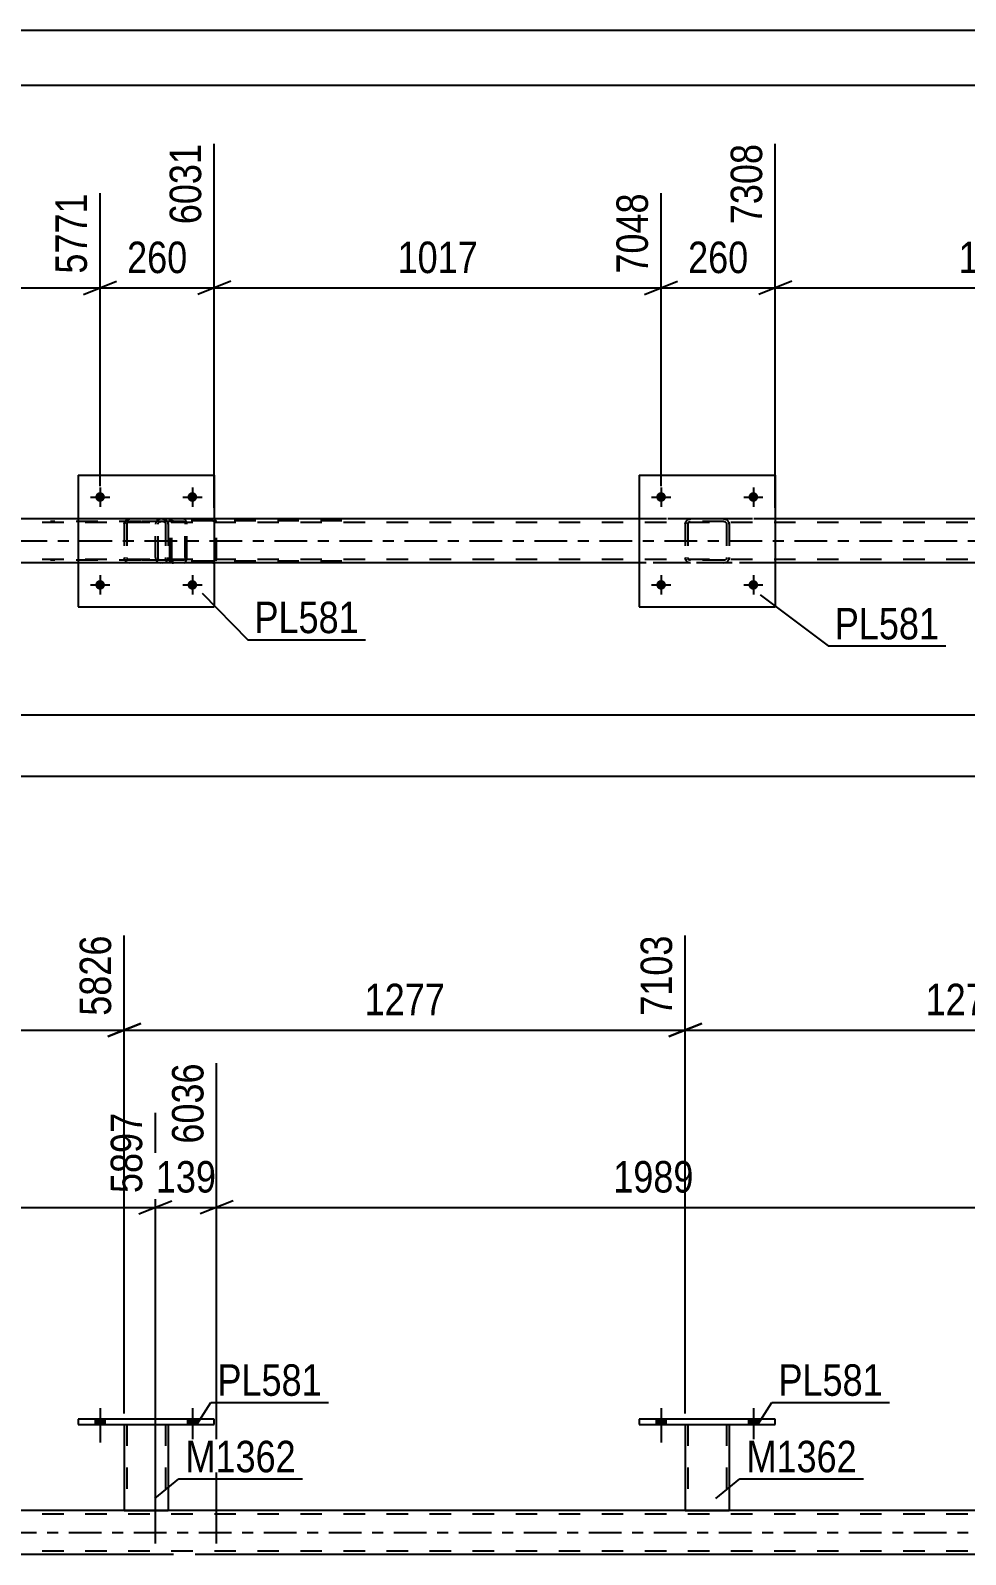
# Model space of a CAD drawing. Header units: millimetres. Extents: x 0 to 841, y 0 to 594.
# Drawn here: x 274.7 to 359.9, y 455.3 to 594 of the extents above; entities that cross this region are included whole.
import ezdxf

# ---------------------------------------------------------------- set-up
doc = ezdxf.new("R2010")
doc.units = ezdxf.units.MM
doc.linetypes.add('DXK_LINE_DOT2', pattern=[3.9198, 1.9599, -1.9599])
doc.linetypes.add('DXK_LINE_DOT3', pattern=[5.9187, 2.979, -0.9799, 0.9799, -0.9799])
doc.styles.add('Arial Narrow', font='ARIALN.TTF', dxfattribs={"height": 0.2})

# ---------------------------------------------------------------- blocks, each defined once
blk = doc.blocks.new('Unknown-814735430-1133')
at = {"color": 5, "linetype": 'Continuous'}
for p, q in [((841, 594), (0, 594)), ((836, 589), (5, 589))]:
    blk.add_line(p, q, dxfattribs=at)
blk = doc.blocks.new('Bolt-814735430-5144 - 5134')
at = {"linetype": 'Continuous'}
for points in [[(281.49, 551.54, -1), (280.61, 551.54, -1)], [(289.89, 551.54, -1), (289.01, 551.54, -1)]]:
    blk.add_hatch(color=1, dxfattribs=at).paths.add_polyline_path(points)
at = {"color": 1, "linetype": 'Continuous'}
for p, q in [((281.05, 552.42), (281.05, 550.66)), ((289.45, 552.42), (289.45, 550.66)), ((280.17, 551.54), (281.93, 551.54)), ((288.57, 551.54), (290.33, 551.54))]:
    blk.add_line(p, q, dxfattribs=at)
blk = doc.blocks.new('Bolt-814735430-5145 - 5134')
at = {"linetype": 'Continuous'}
for points in [[(281.49, 543.54, -1), (280.61, 543.54, -1)], [(289.89, 543.54, -1), (289.01, 543.54, -1)]]:
    blk.add_hatch(color=1, dxfattribs=at).paths.add_polyline_path(points)
at = {"color": 1, "linetype": 'Continuous'}
for p, q in [((281.05, 544.42), (281.05, 542.66)), ((289.45, 544.42), (289.45, 542.66)), ((280.17, 543.54), (281.93, 543.54)), ((288.57, 543.54), (290.33, 543.54))]:
    blk.add_line(p, q, dxfattribs=at)
blk = doc.blocks.new('Bolt-814735430-5146 - 5134')
at = {"linetype": 'Continuous'}
for points in [[(332.57, 551.54, -1), (331.69, 551.54, -1)], [(340.97, 551.54, -1), (340.09, 551.54, -1)]]:
    blk.add_hatch(color=1, dxfattribs=at).paths.add_polyline_path(points)
at = {"color": 1, "linetype": 'Continuous'}
for p, q in [((332.13, 552.42), (332.13, 550.66)), ((340.53, 552.42), (340.53, 550.66)), ((331.25, 551.54), (333.01, 551.54)), ((339.65, 551.54), (341.41, 551.54))]:
    blk.add_line(p, q, dxfattribs=at)
blk = doc.blocks.new('Bolt-814735430-5147 - 5134')
at = {"linetype": 'Continuous'}
for points in [[(332.57, 543.54, -1), (331.69, 543.54, -1)], [(340.97, 543.54, -1), (340.09, 543.54, -1)]]:
    blk.add_hatch(color=1, dxfattribs=at).paths.add_polyline_path(points)
at = {"color": 1, "linetype": 'Continuous'}
for p, q in [((332.13, 544.42), (332.13, 542.66)), ((340.53, 544.42), (340.53, 542.66)), ((331.25, 543.54), (333.01, 543.54)), ((339.65, 543.54), (341.41, 543.54))]:
    blk.add_line(p, q, dxfattribs=at)
blk = doc.blocks.new('Part-814735430-5192 - 5134')
at = {"color": 2, "linetype": 'Continuous'}
for p, q in [((279.05, 553.54), (279.05, 541.54)), ((279.05, 553.54), (291.45, 553.54)), ((291.45, 553.54), (291.45, 541.54)), ((279.05, 541.54), (291.45, 541.54))]:
    blk.add_line(p, q, dxfattribs=at)
blk = doc.blocks.new('Part-814735430-5193 - 5134')
at = {"color": 7, "linetype": 'DXK_LINE_DOT2'}
for p, q in [((283.55, 549.5), (283.73, 549.54)), ((283.73, 549.54), (283.55, 549.5)), ((283.64, 549.28), (283.73, 549.3)), ((286.77, 549.54), (283.73, 549.54)), ((286.77, 549.3), (283.73, 549.3)), ((286.77, 549.54), (286.96, 549.5)), ((286.96, 549.5), (286.77, 549.54)), ((286.77, 549.3), (286.87, 549.28)), ((283.25, 549.06), (283.29, 549.24)), ((283.29, 549.24), (283.25, 549.06)), ((283.25, 549.06), (283.25, 546.02)), ((283.49, 549.06), (283.51, 549.15)), ((283.49, 549.06), (283.49, 546.02)), ((283.51, 549.15), (283.56, 549.23)), ((283.56, 549.23), (283.64, 549.28)), ((286.87, 549.28), (286.94, 549.23)), ((286.94, 549.23), (287, 549.15)), ((287, 549.15), (287.01, 549.06)), ((287.01, 549.06), (287.01, 546.02)), ((287.22, 549.24), (287.25, 549.06)), ((287.25, 549.06), (287.22, 549.24)), ((287.25, 549.06), (287.25, 546.02)), ((283.29, 545.83), (283.25, 546.02)), ((283.25, 546.02), (283.29, 545.83)), ((283.51, 545.92), (283.49, 546.02)), ((283.56, 545.85), (283.51, 545.92)), ((283.73, 545.54), (283.55, 545.57)), ((283.55, 545.57), (283.73, 545.54)), ((283.64, 545.79), (283.56, 545.85)), ((283.73, 545.78), (283.64, 545.79)), ((286.77, 545.78), (283.73, 545.78)), ((286.77, 545.54), (283.73, 545.54)), ((286.87, 545.79), (286.77, 545.78)), ((286.96, 545.57), (286.77, 545.54)), ((286.77, 545.54), (286.96, 545.57)), ((286.94, 545.85), (286.87, 545.79)), ((287, 545.92), (286.94, 545.85)), ((287.01, 546.02), (287, 545.92)), ((287.25, 546.02), (287.22, 545.83)), ((287.22, 545.83), (287.25, 546.02))]:
    blk.add_line(p, q, dxfattribs=at)
at = {"color": 7, "linetype": 'DXK_LINE_DOT3'}
blk.add_line((285.25, 547.54), (285.25, 547.54), dxfattribs=at)
at = {"color": 7, "linetype": 'DXK_LINE_DOT2'}
for centre, start, end in [((283.73, 549.06), 112.5, 157.5), ((283.73, 549.06), 112.5, 157.5), ((286.77, 549.06), 22.5, 67.5), ((286.77, 549.06), 22.5, 67.5), ((283.73, 546.02), 202.5, 247.5), ((283.73, 546.02), 202.5, 247.5), ((286.77, 546.02), 292.5, 337.5), ((286.77, 546.02), 292.5, 337.5)]:
    blk.add_arc(centre, 0.48, start, end, dxfattribs=at)
blk = doc.blocks.new('Part-814735430-5198 - 5134')
at = {"color": 2, "linetype": 'Continuous'}
for p, q in [((330.13, 553.54), (330.13, 541.54)), ((330.13, 553.54), (342.53, 553.54)), ((342.53, 553.54), (342.53, 541.54)), ((330.13, 541.54), (342.53, 541.54))]:
    blk.add_line(p, q, dxfattribs=at)
blk = doc.blocks.new('Part-814735430-5199 - 5134')
at = {"color": 7, "linetype": 'DXK_LINE_DOT2'}
for p, q in [((334.63, 549.5), (334.81, 549.54)), ((334.81, 549.54), (334.63, 549.5)), ((334.72, 549.28), (334.81, 549.3)), ((337.85, 549.54), (334.81, 549.54)), ((337.85, 549.3), (334.81, 549.3)), ((337.85, 549.54), (338.04, 549.5)), ((338.04, 549.5), (337.85, 549.54)), ((337.85, 549.3), (337.95, 549.28)), ((334.33, 549.06), (334.37, 549.24)), ((334.37, 549.24), (334.33, 549.06)), ((334.33, 549.06), (334.33, 546.02)), ((334.57, 549.06), (334.59, 549.15)), ((334.57, 549.06), (334.57, 546.02)), ((334.59, 549.15), (334.64, 549.23)), ((334.64, 549.23), (334.72, 549.28)), ((337.95, 549.28), (338.02, 549.23)), ((338.02, 549.23), (338.08, 549.15)), ((338.08, 549.15), (338.09, 549.06)), ((338.09, 549.06), (338.09, 546.02)), ((338.3, 549.24), (338.33, 549.06)), ((338.33, 549.06), (338.3, 549.24)), ((338.33, 549.06), (338.33, 546.02)), ((334.37, 545.83), (334.33, 546.02)), ((334.33, 546.02), (334.37, 545.83)), ((334.59, 545.92), (334.57, 546.02)), ((334.64, 545.85), (334.59, 545.92)), ((334.81, 545.54), (334.63, 545.57)), ((334.63, 545.57), (334.81, 545.54)), ((334.72, 545.79), (334.64, 545.85)), ((334.81, 545.78), (334.72, 545.79)), ((337.85, 545.78), (334.81, 545.78)), ((337.85, 545.54), (334.81, 545.54)), ((337.95, 545.79), (337.85, 545.78)), ((338.04, 545.57), (337.85, 545.54)), ((337.85, 545.54), (338.04, 545.57)), ((338.02, 545.85), (337.95, 545.79)), ((338.08, 545.92), (338.02, 545.85)), ((338.09, 546.02), (338.08, 545.92)), ((338.33, 546.02), (338.3, 545.83)), ((338.3, 545.83), (338.33, 546.02))]:
    blk.add_line(p, q, dxfattribs=at)
at = {"color": 7, "linetype": 'DXK_LINE_DOT3'}
blk.add_line((336.33, 547.54), (336.33, 547.54), dxfattribs=at)
at = {"color": 7, "linetype": 'DXK_LINE_DOT2'}
for centre, start, end in [((334.81, 549.06), 112.5, 157.5), ((334.81, 549.06), 112.5, 157.5), ((337.85, 549.06), 22.5, 67.5), ((337.85, 549.06), 22.5, 67.5), ((334.81, 546.02), 202.5, 247.5), ((334.81, 546.02), 202.5, 247.5), ((337.85, 546.02), 292.5, 337.5), ((337.85, 546.02), 292.5, 337.5)]:
    blk.add_arc(centre, 0.48, start, end, dxfattribs=at)
blk = doc.blocks.new('Part-814735430-5270 - 5134')
at = {"color": 7, "linetype": 'DXK_LINE_DOT2'}
for p, q in [((288.68, 549.54), (276.52, 549.54)), ((288.68, 549.3), (276.52, 549.3)), ((286.58, 549.54), (286.39, 549.5)), ((286.49, 549.28), (286.58, 549.3)), ((287.4, 549.3), (287.4, 549.54)), ((288.78, 549.5), (288.68, 549.54)), ((288.68, 549.3), (288.73, 549.28)), ((288.87, 549.4), (288.78, 549.5)), ((288.93, 549.24), (288.87, 549.4)), ((286.12, 549.24), (286.08, 549.06)), ((286.08, 546.02), (286.08, 549.06)), ((286.33, 549.06), (286.35, 549.15)), ((286.33, 546.02), (286.33, 549.06)), ((286.35, 549.15), (286.41, 549.23)), ((286.41, 549.23), (286.49, 549.28)), ((288.73, 549.28), (288.77, 549.23)), ((288.77, 549.23), (288.8, 549.15)), ((288.8, 549.15), (288.81, 549.06)), ((288.81, 546.02), (288.81, 549.06)), ((288.95, 549.06), (288.93, 549.24)), ((288.95, 546.02), (288.95, 549.06)), ((288.68, 545.78), (276.52, 545.78)), ((288.68, 545.54), (276.52, 545.54)), ((286.08, 546.02), (286.12, 545.83)), ((286.35, 545.92), (286.33, 546.02)), ((286.41, 545.85), (286.35, 545.92)), ((286.39, 545.57), (286.58, 545.54)), ((286.49, 545.79), (286.41, 545.85)), ((286.58, 545.78), (286.49, 545.79)), ((287.4, 545.54), (287.4, 545.78)), ((288.73, 545.79), (288.68, 545.78)), ((288.68, 545.54), (288.78, 545.57)), ((288.77, 545.85), (288.73, 545.79)), ((288.8, 545.92), (288.77, 545.85)), ((288.78, 545.57), (288.87, 545.68)), ((288.81, 546.02), (288.8, 545.92)), ((288.87, 545.68), (288.93, 545.83)), ((288.93, 545.83), (288.95, 546.02))]:
    blk.add_line(p, q, dxfattribs=at)
for centre, start, end in [((286.57, 549.04), 111.1941, 156.1506), ((286.57, 546.03), 203.8494, 248.8059)]:
    blk.add_arc(centre, 0.492, start, end, dxfattribs=at)
blk = doc.blocks.new('Part-814735430-5271 - 5134')
at = {"color": 7, "linetype": 'DXK_LINE_DOT2'}
for p, q in [((287.43, 549.34), (287.4, 549.22)), ((287.58, 549.28), (287.62, 549.33)), ((287.74, 549.54), (287.61, 549.51)), ((287.62, 549.33), (287.68, 549.36)), ((287.68, 549.36), (287.74, 549.38)), ((303.07, 549.54), (287.74, 549.54)), ((303.07, 549.38), (287.74, 549.38)), ((291.45, 549.51), (291.32, 549.54)), ((291.32, 549.38), (291.38, 549.36)), ((291.38, 549.36), (291.44, 549.33)), ((291.44, 549.33), (291.47, 549.28)), ((291.66, 549.22), (291.63, 549.34)), ((287.4, 545.86), (287.4, 549.22)), ((287.57, 549.22), (287.58, 549.28)), ((287.57, 545.86), (287.57, 549.22)), ((291.47, 549.28), (291.49, 549.22)), ((291.49, 545.86), (291.49, 549.22)), ((291.66, 545.86), (291.66, 549.22)), ((287.4, 545.86), (287.43, 545.73)), ((287.58, 545.79), (287.57, 545.86)), ((287.62, 545.74), (287.58, 545.79)), ((287.61, 545.56), (287.74, 545.54)), ((287.68, 545.71), (287.62, 545.74)), ((287.74, 545.7), (287.68, 545.71)), ((303.07, 545.7), (287.74, 545.7)), ((303.07, 545.54), (287.74, 545.54)), ((291.38, 545.71), (291.32, 545.7)), ((291.32, 545.54), (291.45, 545.56)), ((291.44, 545.74), (291.38, 545.71)), ((291.47, 545.79), (291.44, 545.74)), ((291.49, 545.86), (291.47, 545.79)), ((291.63, 545.73), (291.66, 545.86))]:
    blk.add_line(p, q, dxfattribs=at)
for centre, start, end in [((287.73, 549.2), 110.7583, 155.68), ((291.33, 549.2), 24.32, 69.2417), ((287.73, 545.87), 204.32, 249.2417)]:
    blk.add_arc(centre, 0.331, start, end, dxfattribs=at)
blk = doc.blocks.new('Part-814735430-5334 - 5134')
at = {"color": 7, "linetype": 'DXK_LINE_DOT2'}
for p, q in [((771.63, 549.54), (125.81, 549.54)), ((291.45, 549.54), (279.05, 549.54)), ((342.53, 549.54), (330.13, 549.54)), ((771.63, 549.22), (107.53, 549.22)), ((771.63, 545.86), (107.53, 545.86)), ((768.48, 545.54), (107.53, 545.54)), ((291.45, 545.54), (279.05, 545.54)), ((342.53, 545.54), (330.13, 545.54))]:
    blk.add_line(p, q, dxfattribs=at)
at = {"color": 2, "linetype": 'Continuous'}
for p, q in [((279.05, 549.54), (240.37, 549.54)), ((330.13, 549.54), (291.45, 549.54)), ((381.22, 549.54), (342.53, 549.54)), ((279.05, 545.54), (240.37, 545.54)), ((330.13, 545.54), (291.45, 545.54)), ((381.22, 545.54), (342.53, 545.54))]:
    blk.add_line(p, q, dxfattribs=at)
at = {"color": 7, "linetype": 'DXK_LINE_DOT3'}
blk.add_line((107.53, 547.54), (771.63, 547.54), dxfattribs=at)
blk = doc.blocks.new('Bolt-814735430-3309 - 3299')
at = {"linetype": 'Continuous'}
for points in [[(280.61, 467.13), (281.49, 467.13), (281.49, 467.61), (280.61, 467.61)], [(289.01, 467.13), (289.89, 467.13), (289.89, 467.61), (289.01, 467.61)]]:
    blk.add_hatch(color=1, dxfattribs=at).paths.add_polyline_path(points)
at = {"color": 1, "linetype": 'Continuous'}
for p, q in [((280.61, 467.61), (280.61, 467.13)), ((281.05, 468.61), (281.05, 465.49)), ((281.49, 467.61), (281.49, 467.13)), ((289.01, 467.61), (289.01, 467.13)), ((289.45, 468.61), (289.45, 465.49)), ((289.89, 467.61), (289.89, 467.13))]:
    blk.add_line(p, q, dxfattribs=at)
blk = doc.blocks.new('Bolt-814735430-3310 - 3299')
at = {"linetype": 'Continuous'}
for points in [[(280.61, 467.13), (281.49, 467.13), (281.49, 467.61), (280.61, 467.61)], [(289.01, 467.13), (289.89, 467.13), (289.89, 467.61), (289.01, 467.61)]]:
    blk.add_hatch(color=1, dxfattribs=at).paths.add_polyline_path(points)
at = {"color": 1, "linetype": 'Continuous'}
for p, q in [((280.61, 467.61), (280.61, 467.13)), ((281.05, 468.61), (281.05, 465.49)), ((281.49, 467.61), (281.49, 467.13)), ((289.01, 467.61), (289.01, 467.13)), ((289.45, 468.61), (289.45, 465.49)), ((289.89, 467.61), (289.89, 467.13))]:
    blk.add_line(p, q, dxfattribs=at)
blk = doc.blocks.new('Bolt-814735430-3311 - 3299')
at = {"linetype": 'Continuous'}
for points in [[(331.69, 467.13), (332.57, 467.13), (332.57, 467.61), (331.69, 467.61)], [(340.09, 467.13), (340.97, 467.13), (340.97, 467.61), (340.09, 467.61)]]:
    blk.add_hatch(color=1, dxfattribs=at).paths.add_polyline_path(points)
at = {"color": 1, "linetype": 'Continuous'}
for p, q in [((331.69, 467.61), (331.69, 467.13)), ((332.13, 468.61), (332.13, 465.49)), ((332.57, 467.61), (332.57, 467.13)), ((340.09, 467.61), (340.09, 467.13)), ((340.53, 468.61), (340.53, 465.49)), ((340.97, 467.61), (340.97, 467.13))]:
    blk.add_line(p, q, dxfattribs=at)
blk = doc.blocks.new('Bolt-814735430-3312 - 3299')
at = {"linetype": 'Continuous'}
for points in [[(331.69, 467.13), (332.57, 467.13), (332.57, 467.61), (331.69, 467.61)], [(340.09, 467.13), (340.97, 467.13), (340.97, 467.61), (340.09, 467.61)]]:
    blk.add_hatch(color=1, dxfattribs=at).paths.add_polyline_path(points)
at = {"color": 1, "linetype": 'Continuous'}
for p, q in [((331.69, 467.61), (331.69, 467.13)), ((332.13, 468.61), (332.13, 465.49)), ((332.57, 467.61), (332.57, 467.13)), ((340.09, 467.61), (340.09, 467.13)), ((340.53, 468.61), (340.53, 465.49)), ((340.97, 467.61), (340.97, 467.13))]:
    blk.add_line(p, q, dxfattribs=at)
blk = doc.blocks.new('Part-814735430-3393 - 3299')
at = {"color": 2, "linetype": 'Continuous'}
for p, q in [((279.05, 467.61), (279.05, 467.13)), ((291.45, 467.61), (279.05, 467.61)), ((291.45, 467.13), (291.45, 467.61)), ((279.05, 467.13), (291.45, 467.13))]:
    blk.add_line(p, q, dxfattribs=at)
blk = doc.blocks.new('Part-814735430-3403 - 3299')
at = {"color": 2, "linetype": 'Continuous'}
for p, q in [((330.13, 467.61), (330.13, 467.13)), ((342.53, 467.61), (330.13, 467.61)), ((342.53, 467.13), (342.53, 467.61)), ((330.13, 467.13), (342.53, 467.13))]:
    blk.add_line(p, q, dxfattribs=at)
blk = doc.blocks.new('Part-814735430-3398 - 3299')
at = {"color": 7, "linetype": 'DXK_LINE_DOT2'}
for p, q in [((283.25, 467.14), (287.25, 467.14)), ((283.25, 467.13), (283.25, 467.14)), ((283.25, 467.14), (283.25, 467.13)), ((283.49, 467.14), (283.49, 459.29)), ((287.01, 467.14), (287.01, 459.29)), ((287.25, 467.14), (287.25, 467.13)), ((287.25, 467.13), (287.25, 467.14)), ((286.96, 459.29), (287, 459.29)), ((286.96, 459.29), (287, 459.29)), ((287, 459.29), (287.01, 459.29)), ((287, 459.29), (287.01, 459.29))]:
    blk.add_line(p, q, dxfattribs=at)
at = {"color": 2, "linetype": 'Continuous'}
for p, q in [((283.25, 467.13), (283.25, 459.29)), ((287.25, 467.13), (287.25, 459.29)), ((283.25, 459.29), (287.25, 459.29))]:
    blk.add_line(p, q, dxfattribs=at)
blk = doc.blocks.new('Part-814735430-3408 - 3299')
at = {"color": 7, "linetype": 'DXK_LINE_DOT2'}
for p, q in [((334.33, 467.14), (338.33, 467.14)), ((334.33, 467.13), (334.33, 467.14)), ((334.33, 467.14), (334.33, 467.13)), ((334.57, 467.14), (334.57, 459.29)), ((338.09, 467.14), (338.09, 459.29)), ((338.33, 467.14), (338.33, 467.13)), ((338.33, 467.13), (338.33, 467.14)), ((338.04, 459.29), (338.08, 459.29)), ((338.04, 459.29), (338.08, 459.29)), ((338.08, 459.29), (338.09, 459.29)), ((338.08, 459.29), (338.09, 459.29))]:
    blk.add_line(p, q, dxfattribs=at)
at = {"color": 2, "linetype": 'Continuous'}
for p, q in [((334.33, 467.13), (334.33, 459.29)), ((338.33, 467.13), (338.33, 459.29)), ((334.33, 459.29), (338.33, 459.29))]:
    blk.add_line(p, q, dxfattribs=at)
blk = doc.blocks.new('Part-814735430-3633 - 3299')
at = {"color": 2, "linetype": 'Continuous'}
for p, q in [((337.85, 459.29), (65.13, 459.29)), ((385.42, 459.29), (338.33, 459.29)), ((286.08, 455.29), (206.52, 455.29)), ((371.22, 455.29), (291.66, 455.29))]:
    blk.add_line(p, q, dxfattribs=at)
at = {"color": 7, "linetype": 'DXK_LINE_DOT2'}
for p, q in [((338.33, 459.29), (337.85, 459.29)), ((771.63, 458.97), (65.13, 458.97)), ((771.63, 455.61), (65.13, 455.61)), ((291.66, 455.29), (286.08, 455.29))]:
    blk.add_line(p, q, dxfattribs=at)
at = {"color": 7, "linetype": 'DXK_LINE_DOT3'}
blk.add_line((65.13, 457.29), (771.63, 457.29), dxfattribs=at)
blk = doc.blocks.new('StraightDimension-814735430-8893 - 5134')
at = {"color": 7, "linetype": 'Continuous'}
blk.add_line((65.61, 531.72), (771.63, 531.72), dxfattribs=at)
blk = doc.blocks.new('StraightDimension-814735430-9557 - 5134')
at = {"color": 7, "linetype": 'Continuous'}
for p, q in [((342.53, 550.54), (342.53, 583.68)), ((383.22, 552.54), (383.22, 579.18)), ((344.03, 571.17), (341.03, 569.97)), ((342.53, 570.57), (383.22, 570.57)), ((381.72, 569.97), (384.72, 571.17))]:
    blk.add_line(p, q, dxfattribs=at)
at = {"color": 0}
blk.add_wipeout([(367.13, 571.32), (367.13, 575.52), (358.62, 575.52), (358.62, 571.32)], dxfattribs=at)
at = {"color": 3, "style": 'Arial Narrow'}
blk.add_text('1017', height=2.863, dxfattribs=at).set_placement((359.22, 571.92))
at = {"color": 0, "linetype": 'Continuous'}
blk.add_wipeout([(382.62, 579.78), (378.42, 579.78), (378.42, 571.27), (382.62, 571.27)], dxfattribs=at)
at = {"color": 3, "linetype": 'Continuous', "style": 'Arial Narrow'}
blk.add_text('8325', height=2.863, rotation=90.0002, dxfattribs=at).set_placement((382.02, 571.87))
blk = doc.blocks.new('StraightDimension-814735430-9558 - 5134')
at = {"color": 7, "linetype": 'Continuous'}
for p, q in [((342.53, 550.54), (342.53, 583.68)), ((332.13, 552.54), (332.13, 579.18)), ((330.63, 569.97), (333.63, 571.17)), ((332.13, 570.57), (342.53, 570.57)), ((344.03, 571.17), (341.03, 569.97))]:
    blk.add_line(p, q, dxfattribs=at)
at = {"color": 0}
blk.add_wipeout([(340.68, 571.32), (340.68, 575.52), (333.99, 575.52), (333.99, 571.32)], dxfattribs=at)
at = {"color": 3, "style": 'Arial Narrow'}
blk.add_text('260', height=2.863, dxfattribs=at).set_placement((334.59, 571.92))
at = {"color": 0, "linetype": 'Continuous'}
blk.add_wipeout([(341.93, 584.28), (337.73, 584.28), (337.73, 575.77), (341.93, 575.77)], dxfattribs=at)
at = {"color": 3, "linetype": 'Continuous', "style": 'Arial Narrow'}
blk.add_text('7308', height=2.863, rotation=90.0002, dxfattribs=at).set_placement((341.33, 576.37))
blk = doc.blocks.new('StraightDimension-814735430-9559 - 5134')
at = {"color": 7, "linetype": 'Continuous'}
for p, q in [((291.45, 550.54), (291.45, 583.68)), ((332.13, 552.54), (332.13, 579.18)), ((292.95, 571.17), (289.95, 569.97)), ((291.45, 570.57), (332.13, 570.57)), ((330.63, 569.97), (333.63, 571.17))]:
    blk.add_line(p, q, dxfattribs=at)
at = {"color": 0}
blk.add_wipeout([(316.05, 571.32), (316.05, 575.52), (307.54, 575.52), (307.54, 571.32)], dxfattribs=at)
at = {"color": 3, "style": 'Arial Narrow'}
blk.add_text('1017', height=2.863, dxfattribs=at).set_placement((308.14, 571.92))
at = {"color": 0, "linetype": 'Continuous'}
blk.add_wipeout([(331.53, 579.78), (327.33, 579.78), (327.33, 571.27), (331.53, 571.27)], dxfattribs=at)
at = {"color": 3, "linetype": 'Continuous', "style": 'Arial Narrow'}
blk.add_text('7048', height=2.863, rotation=90.0002, dxfattribs=at).set_placement((330.93, 571.87))
blk = doc.blocks.new('StraightDimension-814735430-9560 - 5134')
at = {"color": 7, "linetype": 'Continuous'}
for p, q in [((291.45, 550.54), (291.45, 583.68)), ((281.05, 552.54), (281.05, 579.18)), ((279.55, 569.97), (282.55, 571.17)), ((281.05, 570.57), (291.45, 570.57)), ((292.95, 571.17), (289.95, 569.97))]:
    blk.add_line(p, q, dxfattribs=at)
at = {"color": 0}
blk.add_wipeout([(289.6, 571.32), (289.6, 575.52), (282.91, 575.52), (282.91, 571.32)], dxfattribs=at)
at = {"color": 3, "style": 'Arial Narrow'}
blk.add_text('260', height=2.863, dxfattribs=at).set_placement((283.51, 571.92))
at = {"color": 0, "linetype": 'Continuous'}
blk.add_wipeout([(290.85, 584.28), (286.65, 584.28), (286.65, 575.77), (290.85, 575.77)], dxfattribs=at)
at = {"color": 3, "linetype": 'Continuous', "style": 'Arial Narrow'}
blk.add_text('6031', height=2.863, rotation=90.0002, dxfattribs=at).set_placement((290.25, 576.37))
blk = doc.blocks.new('StraightDimension-814735430-9561 - 5134')
at = {"color": 7, "linetype": 'Continuous'}
for p, q in [((240.37, 550.54), (240.37, 583.68)), ((281.05, 552.54), (281.05, 579.18)), ((241.87, 571.17), (238.87, 569.97)), ((240.37, 570.57), (281.05, 570.57)), ((279.55, 569.97), (282.55, 571.17))]:
    blk.add_line(p, q, dxfattribs=at)
at = {"color": 0}
blk.add_wipeout([(264.97, 571.32), (264.97, 575.52), (256.46, 575.52), (256.46, 571.32)], dxfattribs=at)
at = {"color": 3, "style": 'Arial Narrow'}
blk.add_text('1017', height=2.863, dxfattribs=at).set_placement((257.06, 571.92))
at = {"color": 0, "linetype": 'Continuous'}
blk.add_wipeout([(280.45, 579.78), (276.25, 579.78), (276.25, 571.27), (280.45, 571.27)], dxfattribs=at)
at = {"color": 3, "linetype": 'Continuous', "style": 'Arial Narrow'}
blk.add_text('5771', height=2.863, rotation=90.0002, dxfattribs=at).set_placement((279.85, 571.87))
blk = doc.blocks.new('StraightDimension-814735430-12054 - 5134')
at = {"color": 7, "linetype": 'Continuous'}
blk.add_line((64.97, 526.13), (772.27, 526.13), dxfattribs=at)
blk = doc.blocks.new('StraightDimension-814735430-4281 - 3299')
at = {"color": 7, "linetype": 'Continuous'}
for p, q in [((206.52, 456.29), (206.52, 500)), ((286.08, 456.29), (286.08, 495.5)), ((208.02, 487.49), (205.02, 486.29)), ((206.52, 486.89), (286.08, 486.89)), ((284.58, 486.29), (287.58, 487.49))]:
    blk.add_line(p, q, dxfattribs=at)
at = {"color": 0}
blk.add_wipeout([(250.56, 487.64), (250.56, 491.84), (242.05, 491.84), (242.05, 487.64)], dxfattribs=at)
at = {"color": 3, "style": 'Arial Narrow'}
blk.add_text('1989', height=2.863, dxfattribs=at).set_placement((242.65, 488.24))
at = {"color": 0, "linetype": 'Continuous'}
blk.add_wipeout([(285.48, 496.1), (281.28, 496.1), (281.28, 487.59), (285.48, 487.59)], dxfattribs=at)
at = {"color": 3, "linetype": 'Continuous', "style": 'Arial Narrow'}
blk.add_text('5897', height=2.863, rotation=90.0002, dxfattribs=at).set_placement((284.88, 488.19))
blk = doc.blocks.new('StraightDimension-814735430-7967 - 3299')
at = {"color": 7, "linetype": 'Continuous'}
for p, q in [((283.25, 468.14), (283.25, 511.64)), ((334.33, 468.14), (334.33, 511.64)), ((284.75, 503.63), (281.75, 502.43)), ((332.83, 502.43), (335.83, 503.63)), ((283.25, 503.03), (334.33, 503.03))]:
    blk.add_line(p, q, dxfattribs=at)
at = {"color": 0}
blk.add_wipeout([(313.05, 503.78), (313.05, 507.98), (304.54, 507.98), (304.54, 503.78)], dxfattribs=at)
at = {"color": 3, "style": 'Arial Narrow'}
blk.add_text('1277', height=2.863, dxfattribs=at).set_placement((305.14, 504.38))
at = {"color": 0, "linetype": 'Continuous'}
blk.add_wipeout([(333.73, 512.24), (329.53, 512.24), (329.53, 503.73), (333.73, 503.73)], dxfattribs=at)
at = {"color": 3, "linetype": 'Continuous', "style": 'Arial Narrow'}
blk.add_text('7103', height=2.863, rotation=90.0002, dxfattribs=at).set_placement((333.13, 504.33))
blk = doc.blocks.new('StraightDimension-814735430-4305 - 3299')
at = {"color": 7, "linetype": 'Continuous'}
for p, q in [((291.66, 456.29), (291.66, 500)), ((286.08, 456.29), (286.08, 495.5)), ((284.58, 486.29), (287.58, 487.49)), ((286.08, 486.89), (291.66, 486.89)), ((293.16, 487.49), (290.16, 486.29))]:
    blk.add_line(p, q, dxfattribs=at)
at = {"color": 0}
blk.add_wipeout([(292.21, 487.64), (292.21, 491.84), (285.53, 491.84), (285.53, 487.64)], dxfattribs=at)
at = {"color": 3, "style": 'Arial Narrow'}
blk.add_text('139', height=2.863, dxfattribs=at).set_placement((286.13, 488.24))
at = {"color": 0, "linetype": 'Continuous'}
blk.add_wipeout([(291.06, 500.6), (286.86, 500.6), (286.86, 492.09), (291.06, 492.09)], dxfattribs=at)
at = {"color": 3, "linetype": 'Continuous', "style": 'Arial Narrow'}
blk.add_text('6036', height=2.863, rotation=90.0002, dxfattribs=at).set_placement((290.46, 492.69))
blk = doc.blocks.new('StraightDimension-814735430-4329 - 3299')
at = {"color": 7, "linetype": 'Continuous'}
for p, q in [((291.66, 456.29), (291.66, 500)), ((371.22, 456.29), (371.22, 495.5)), ((293.16, 487.49), (290.16, 486.29)), ((291.66, 486.89), (371.22, 486.89)), ((369.72, 486.29), (372.72, 487.49))]:
    blk.add_line(p, q, dxfattribs=at)
at = {"color": 0}
blk.add_wipeout([(335.69, 487.64), (335.69, 491.84), (327.18, 491.84), (327.18, 487.64)], dxfattribs=at)
at = {"color": 3, "style": 'Arial Narrow'}
blk.add_text('1989', height=2.863, dxfattribs=at).set_placement((327.78, 488.24))
at = {"color": 0, "linetype": 'Continuous'}
blk.add_wipeout([(370.62, 496.1), (366.42, 496.1), (366.42, 487.59), (370.62, 487.59)], dxfattribs=at)
at = {"color": 3, "linetype": 'Continuous', "style": 'Arial Narrow'}
blk.add_text('8025', height=2.863, rotation=90.0002, dxfattribs=at).set_placement((370.02, 488.19))
blk = doc.blocks.new('StraightDimension-814735430-7966 - 3299')
at = {"color": 7, "linetype": 'Continuous'}
for p, q in [((334.33, 468.14), (334.33, 511.64)), ((385.42, 468.14), (385.42, 511.64)), ((335.83, 503.63), (332.83, 502.43)), ((383.92, 502.43), (386.92, 503.63)), ((334.33, 503.03), (385.42, 503.03))]:
    blk.add_line(p, q, dxfattribs=at)
at = {"color": 0}
blk.add_wipeout([(364.13, 503.78), (364.13, 507.98), (355.62, 507.98), (355.62, 503.78)], dxfattribs=at)
at = {"color": 3, "style": 'Arial Narrow'}
blk.add_text('1277', height=2.863, dxfattribs=at).set_placement((356.22, 504.38))
at = {"color": 0, "linetype": 'Continuous'}
blk.add_wipeout([(384.82, 512.24), (380.62, 512.24), (380.62, 503.73), (384.82, 503.73)], dxfattribs=at)
at = {"color": 3, "linetype": 'Continuous', "style": 'Arial Narrow'}
blk.add_text('8380', height=2.863, rotation=90.0002, dxfattribs=at).set_placement((384.22, 504.33))
blk = doc.blocks.new('StraightDimension-814735430-7968 - 3299')
at = {"color": 7, "linetype": 'Continuous'}
for p, q in [((232.17, 468.14), (232.17, 511.64)), ((283.25, 468.14), (283.25, 511.64)), ((233.67, 503.63), (230.67, 502.43)), ((281.75, 502.43), (284.75, 503.63)), ((232.17, 503.03), (283.25, 503.03))]:
    blk.add_line(p, q, dxfattribs=at)
at = {"color": 0}
blk.add_wipeout([(261.97, 503.78), (261.97, 507.98), (253.46, 507.98), (253.46, 503.78)], dxfattribs=at)
at = {"color": 3, "style": 'Arial Narrow'}
blk.add_text('1277', height=2.863, dxfattribs=at).set_placement((254.06, 504.38))
at = {"color": 0, "linetype": 'Continuous'}
blk.add_wipeout([(282.65, 512.24), (278.45, 512.24), (278.45, 503.73), (282.65, 503.73)], dxfattribs=at)
at = {"color": 3, "linetype": 'Continuous', "style": 'Arial Narrow'}
blk.add_text('5826', height=2.863, rotation=90.0002, dxfattribs=at).set_placement((282.05, 504.33))
blk = doc.blocks.new('Mark-814735430-5188 - 5134')
at = {"color": 0}
blk.add_wipeout([(304.61, 539.15), (304.61, 542.15), (295.11, 542.15), (295.11, 539.15)], dxfattribs=at)
blk.add_wipeout([(304.61, 539.15), (304.61, 542.15), (295.11, 542.15), (295.11, 539.15)], dxfattribs=at)
at = {"color": 30, "linetype": 'Continuous'}
for p, q in [((290.33, 542.78), (294.51, 538.55)), ((294.51, 538.55), (305.21, 538.55))]:
    blk.add_line(p, q, dxfattribs=at)
at = {"color": 3, "style": 'Arial Narrow'}
blk.add_text('PL581', height=2.863, dxfattribs=at).set_placement((295.11, 539.15))
blk = doc.blocks.new('Mark-814735430-5194 - 5134')
at = {"color": 0}
blk.add_wipeout([(357.45, 538.58), (357.45, 541.58), (347.95, 541.58), (347.95, 538.58)], dxfattribs=at)
blk.add_wipeout([(357.45, 538.58), (357.45, 541.58), (347.95, 541.58), (347.95, 538.58)], dxfattribs=at)
at = {"color": 30, "linetype": 'Continuous'}
for p, q in [((341.14, 542.65), (347.35, 537.98)), ((347.35, 537.98), (358.05, 537.98))]:
    blk.add_line(p, q, dxfattribs=at)
at = {"color": 3, "style": 'Arial Narrow'}
blk.add_text('PL581', height=2.863, dxfattribs=at).set_placement((347.95, 538.58))
blk = doc.blocks.new('Mark-814735430-3389 - 3299')
at = {"color": 0}
blk.add_wipeout([(301.24, 469.74), (301.24, 472.74), (291.74, 472.74), (291.74, 469.74)], dxfattribs=at)
blk.add_wipeout([(301.24, 469.74), (301.24, 472.74), (291.74, 472.74), (291.74, 469.74)], dxfattribs=at)
at = {"color": 30, "linetype": 'Continuous'}
for p, q in [((289.86, 467.13), (291.14, 469.14)), ((291.14, 469.14), (301.84, 469.14))]:
    blk.add_line(p, q, dxfattribs=at)
at = {"color": 3, "style": 'Arial Narrow'}
blk.add_text('PL581', height=2.863, dxfattribs=at).set_placement((291.74, 469.74))
blk = doc.blocks.new('Mark-814735430-3399 - 3299')
at = {"color": 0}
blk.add_wipeout([(352.32, 469.74), (352.32, 472.74), (342.82, 472.74), (342.82, 469.74)], dxfattribs=at)
blk.add_wipeout([(352.32, 469.74), (352.32, 472.74), (342.82, 472.74), (342.82, 469.74)], dxfattribs=at)
at = {"color": 30, "linetype": 'Continuous'}
for p, q in [((340.95, 467.13), (342.22, 469.14)), ((342.22, 469.14), (352.92, 469.14))]:
    blk.add_line(p, q, dxfattribs=at)
at = {"color": 3, "style": 'Arial Narrow'}
blk.add_text('PL581', height=2.863, dxfattribs=at).set_placement((342.82, 469.74))
blk = doc.blocks.new('Mark-814735430-3394 - 3299')
at = {"color": 0}
blk.add_wipeout([(298.88, 462.78), (298.88, 465.78), (288.83, 465.78), (288.83, 462.78)], dxfattribs=at)
blk.add_wipeout([(298.88, 462.78), (298.88, 465.78), (288.83, 465.78), (288.83, 462.78)], dxfattribs=at)
at = {"color": 30, "linetype": 'Continuous'}
for p, q in [((286.03, 460.4), (288.23, 462.18)), ((288.23, 462.18), (299.48, 462.18))]:
    blk.add_line(p, q, dxfattribs=at)
at = {"color": 3, "style": 'Arial Narrow'}
blk.add_text('M1362', height=2.863, dxfattribs=at).set_placement((288.83, 462.78))
blk = doc.blocks.new('Mark-814735430-3404 - 3299')
at = {"color": 0}
blk.add_wipeout([(349.96, 462.78), (349.96, 465.78), (339.91, 465.78), (339.91, 462.78)], dxfattribs=at)
blk.add_wipeout([(349.96, 462.78), (349.96, 465.78), (339.91, 465.78), (339.91, 462.78)], dxfattribs=at)
at = {"color": 30, "linetype": 'Continuous'}
for p, q in [((337.11, 460.4), (339.31, 462.18)), ((339.31, 462.18), (350.56, 462.18))]:
    blk.add_line(p, q, dxfattribs=at)
at = {"color": 3, "style": 'Arial Narrow'}
blk.add_text('M1362', height=2.863, dxfattribs=at).set_placement((339.91, 462.78))

msp = doc.modelspace()

# ---------------------------------------------------------------- block references
for name in ['Unknown-814735430-1133', 'Part-814735430-5192 - 5134', 'Part-814735430-5198 - 5134', 'Bolt-814735430-5144 - 5134', 'Bolt-814735430-5146 - 5134', 'Part-814735430-5334 - 5134', 'Part-814735430-5270 - 5134', 'Part-814735430-5193 - 5134', 'Part-814735430-5271 - 5134', 'Part-814735430-5199 - 5134', 'Bolt-814735430-5145 - 5134', 'Bolt-814735430-5147 - 5134', 'Part-814735430-3393 - 3299', 'Bolt-814735430-3309 - 3299', 'Bolt-814735430-3310 - 3299', 'Part-814735430-3403 - 3299', 'Bolt-814735430-3311 - 3299', 'Bolt-814735430-3312 - 3299', 'Part-814735430-3398 - 3299', 'Part-814735430-3408 - 3299', 'Part-814735430-3633 - 3299']:
    msp.add_blockref(name, (0, 0))

# ---------------------------------------------------------------- next in the draw order: block references
for name in ['StraightDimension-814735430-9557 - 5134', 'StraightDimension-814735430-8893 - 5134', 'StraightDimension-814735430-4281 - 3299']:
    msp.add_blockref(name, (0, 0))

# ---------------------------------------------------------------- next in the draw order: block references
for name in ['StraightDimension-814735430-9558 - 5134', 'StraightDimension-814735430-12054 - 5134', 'StraightDimension-814735430-7967 - 3299']:
    msp.add_blockref(name, (0, 0))

# ---------------------------------------------------------------- next in the draw order: block references
for name in ['StraightDimension-814735430-9559 - 5134', 'Mark-814735430-5188 - 5134', 'Mark-814735430-5194 - 5134', 'StraightDimension-814735430-4305 - 3299']:
    msp.add_blockref(name, (0, 0))

# ---------------------------------------------------------------- next in the draw order: block references
for name in ['StraightDimension-814735430-9560 - 5134', 'StraightDimension-814735430-7968 - 3299', 'StraightDimension-814735430-4329 - 3299']:
    msp.add_blockref(name, (0, 0))

# ---------------------------------------------------------------- next in the draw order: block references
for name in ['StraightDimension-814735430-9561 - 5134', 'StraightDimension-814735430-7966 - 3299', 'Mark-814735430-3389 - 3299', 'Mark-814735430-3394 - 3299', 'Mark-814735430-3404 - 3299']:
    msp.add_blockref(name, (0, 0))

# ---------------------------------------------------------------- next in the draw order: block references
msp.add_blockref('Mark-814735430-3399 - 3299', (0, 0))

doc.saveas('drawing.dxf')
